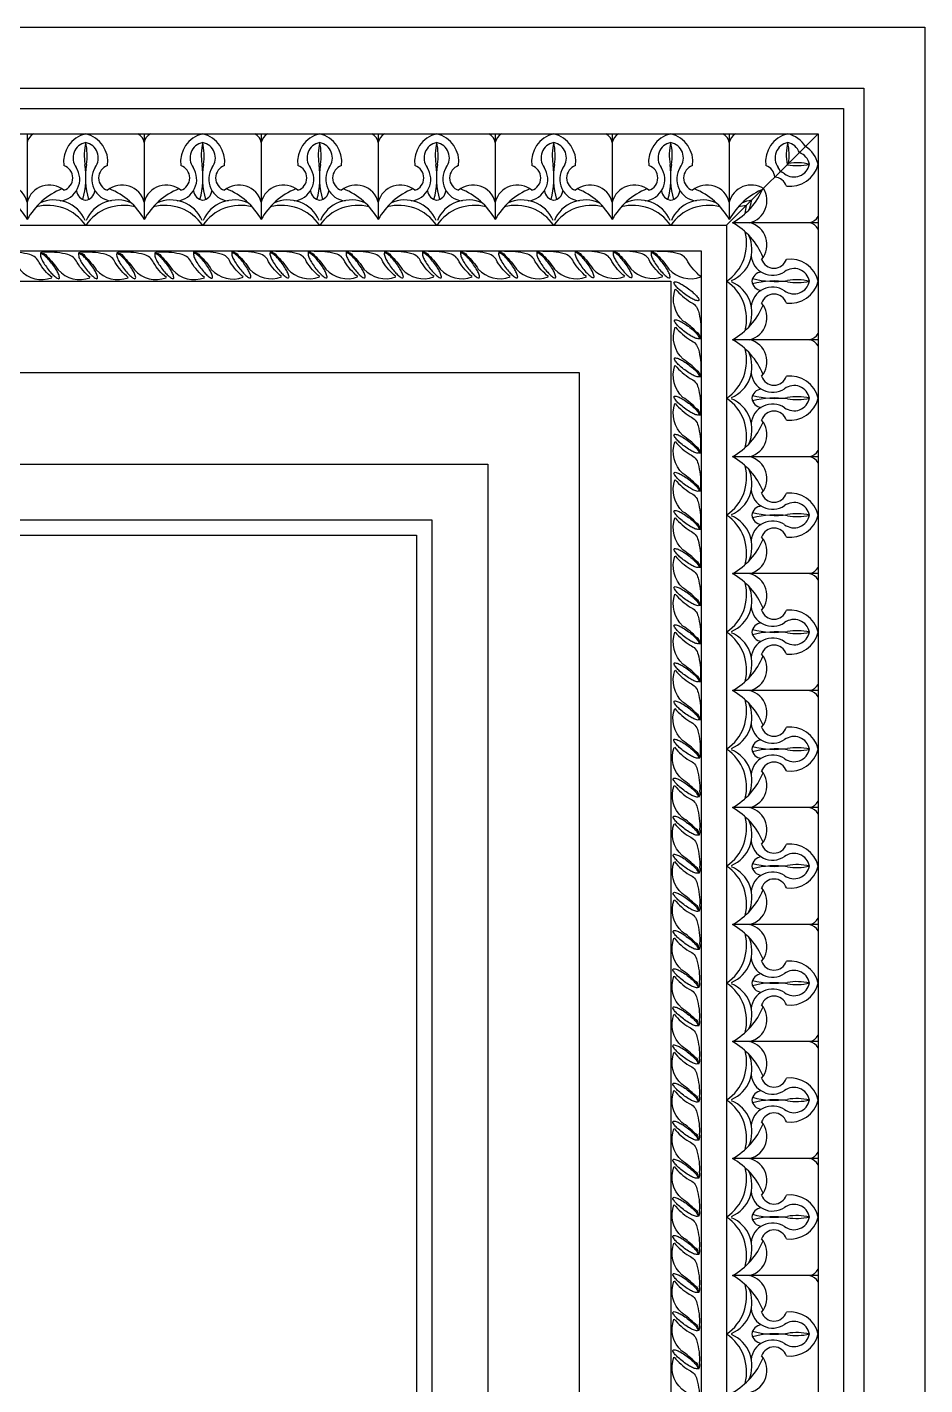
# Model space of a CAD drawing. Extents: x 9 to 368, y 48 to 565.
# Drawn here: x 189.6 to 366.2, y 295.7 to 563 of the extents above; entities that cross this region are included whole.
import ezdxf

# ---------------------------------------------------------------- set-up
doc = ezdxf.new("R2010")
doc.units = 0
doc.header["$LTSCALE"] = 10
doc.header["$MEASUREMENT"] = 0
for name, color, linetype in [('3', 3, 'CONTINUOUS'), ('4', 4, 'CONTINUOUS'), ('7', 7, 'CONTINUOUS')]:
    doc.layers.add(name, color=color, linetype=linetype)

msp = doc.modelspace()

# ---------------------------------------------------------------- linework, layer by layer
at = {"layer": '3'}
for p, q in [((189.58, 541.95), (189.58, 525.1)), ((212.61, 541.95), (212.61, 525.1)), ((235.63, 541.95), (235.63, 525.1)), ((258.65, 541.95), (258.65, 525.1)), ((281.68, 541.95), (281.68, 525.1)), ((304.7, 541.95), (304.7, 525.1)), ((327.21, 523.95), (345.21, 541.95)), ((327.72, 541.95), (327.72, 525.1)), ((345.21, 524.46), (328.36, 524.46)), ((345.21, 501.44), (328.36, 501.44)), ((345.21, 478.41), (328.36, 478.41)), ((345.21, 455.39), (328.36, 455.39)), ((345.21, 432.37), (328.36, 432.37)), ((345.21, 409.34), (328.36, 409.34)), ((345.21, 386.32), (328.36, 386.32)), ((345.21, 363.3), (328.36, 363.3)), ((345.21, 340.27), (328.36, 340.27)), ((345.21, 317.25), (328.36, 317.25))]:
    msp.add_line(p, q, dxfattribs=at)
for points in [[(119.21, 550.95), (354.21, 550.95), (354.21, 85.84)], [(119.21, 541.95), (345.21, 541.95), (345.21, 85.84)], [(119.21, 518.95), (322.21, 518.95), (322.21, 85.84)], [(119.21, 512.95), (316.21, 512.95), (316.21, 85.84)], [(119.21, 476.95), (280.21, 476.95), (280.21, 85.84)], [(119.21, 465.95), (269.21, 465.95), (269.21, 85.84)]]:
    msp.add_lwpolyline(points, dxfattribs=at)
for points in [[(194.47, 513.69, -0.082769), (191.91, 516.62, 0.248924), (190.1, 518.18, 0.078105), (185.85, 518.64, 0.148339), (184.63, 518.48, -0.336371), (185.94, 517.87, -0.0548), (188.18, 515.18, 0.305815), (194.44, 513.62)], [(201.97, 513.69, -0.082769), (199.41, 516.62, 0.248924), (197.6, 518.18, 0.078105), (193.35, 518.64, 0.148339), (192.13, 518.48, -0.336371), (193.44, 517.87, -0.0548), (195.68, 515.18, 0.305815), (201.94, 513.62)], [(209.47, 513.69, -0.082769), (206.91, 516.62, 0.248924), (205.1, 518.18, 0.078105), (200.85, 518.64, 0.148339), (199.63, 518.48, -0.336371), (200.94, 517.87, -0.0548), (203.18, 515.18, 0.305815), (209.44, 513.62)], [(216.97, 513.69, -0.082769), (214.41, 516.62, 0.248924), (212.6, 518.18, 0.078105), (208.35, 518.64, 0.148339), (207.13, 518.48, -0.336371), (208.44, 517.87, -0.0548), (210.68, 515.18, 0.305815), (216.94, 513.62)], [(224.47, 513.69, -0.082769), (221.91, 516.62, 0.248924), (220.1, 518.18, 0.078105), (215.85, 518.64, 0.148339), (214.63, 518.48, -0.336371), (215.94, 517.87, -0.0548), (218.18, 515.18, 0.305815), (224.44, 513.62)], [(232.11, 513.78, -0.082769), (229.54, 516.72, 0.248924), (227.74, 518.28, 0.078105), (223.49, 518.73, 0.148339), (222.27, 518.58, -0.336371), (223.58, 517.97, -0.0548), (225.81, 515.28, 0.305815), (232.08, 513.72)], [(239.64, 513.85, -0.082769), (237.07, 516.78, 0.248924), (235.27, 518.34, 0.078105), (231.02, 518.8, 0.148339), (229.8, 518.64, -0.336371), (231.11, 518.03, -0.0548), (233.34, 515.34, 0.305815), (239.61, 513.78)], [(247.14, 513.85, -0.082769), (244.57, 516.78, 0.248924), (242.77, 518.34, 0.078105), (238.52, 518.8, 0.148339), (237.3, 518.64, -0.336371), (238.61, 518.03, -0.0548), (240.84, 515.34, 0.305815), (247.11, 513.78)], [(254.64, 513.85, -0.082769), (252.07, 516.78, 0.248924), (250.27, 518.34, 0.078105), (246.02, 518.8, 0.148339), (244.8, 518.64, -0.336371), (246.11, 518.03, -0.0548), (248.34, 515.34, 0.305815), (254.61, 513.78)], [(262.14, 513.85, -0.082769), (259.57, 516.78, 0.248924), (257.77, 518.34, 0.078105), (253.52, 518.8, 0.148339), (252.3, 518.64, -0.336371), (253.61, 518.03, -0.0548), (255.84, 515.34, 0.305815), (262.11, 513.78)], [(269.64, 513.85, -0.082769), (267.07, 516.78, 0.248924), (265.27, 518.34, 0.078105), (261.02, 518.8, 0.148339), (259.8, 518.64, -0.336371), (261.11, 518.03, -0.0548), (263.34, 515.34, 0.305815), (269.61, 513.78)], [(277.14, 513.85, -0.082769), (274.57, 516.78, 0.248924), (272.77, 518.34, 0.078105), (268.52, 518.8, 0.148339), (267.3, 518.64, -0.336371), (268.61, 518.03, -0.0548), (270.84, 515.34, 0.305815), (277.11, 513.78)], [(284.64, 513.85, -0.082769), (282.07, 516.78, 0.248924), (280.27, 518.34, 0.078105), (276.02, 518.8, 0.148339), (274.8, 518.64, -0.336371), (276.11, 518.03, -0.0548), (278.34, 515.34, 0.305815), (284.61, 513.78)], [(292.14, 513.85, -0.082769), (289.57, 516.78, 0.248924), (287.77, 518.34, 0.078105), (283.52, 518.8, 0.148339), (282.3, 518.64, -0.336371), (283.61, 518.03, -0.0548), (285.84, 515.34, 0.305815), (292.11, 513.78)], [(299.64, 513.85, -0.082769), (297.07, 516.78, 0.248924), (295.27, 518.34, 0.078105), (291.02, 518.8, 0.148339), (289.8, 518.64, -0.336371), (291.11, 518.03, -0.0548), (293.34, 515.34, 0.305815), (299.61, 513.78)], [(307.17, 513.91, -0.082769), (304.6, 516.84, 0.248924), (302.8, 518.4, 0.078105), (298.55, 518.86, 0.148339), (297.33, 518.7, -0.336371), (298.64, 518.09, -0.0548), (300.87, 515.4, 0.305815), (307.14, 513.85)], [(314.67, 513.91, -0.082769), (312.1, 516.84, 0.248924), (310.3, 518.4, 0.078105), (306.05, 518.86, 0.148339), (304.83, 518.7, -0.336371), (306.14, 518.09, -0.0548), (308.37, 515.4, 0.305815), (314.64, 513.85)], [(322.14, 513.85, -0.082769), (319.57, 516.78, 0.248924), (317.77, 518.34, 0.078105), (313.52, 518.8, 0.148339), (312.3, 518.64, -0.336371), (313.61, 518.03, -0.0548), (315.84, 515.34, 0.305815), (322.11, 513.78)], [(317.17, 511.41, 0.082769), (320.1, 508.84, -0.248924), (321.66, 507.04, -0.078105), (322.12, 502.79, -0.148339), (321.97, 501.56, 0.336371), (321.36, 502.88, 0.0548), (318.67, 505.11, -0.305815), (317.11, 511.38)], [(317.17, 503.91, 0.082769), (320.1, 501.34, -0.248924), (321.66, 499.54, -0.078105), (322.12, 495.29, -0.148339), (321.97, 494.06, 0.336371), (321.36, 495.38, 0.0548), (318.67, 497.61, -0.305815), (317.11, 503.88)], [(317.11, 496.38, 0.082769), (320.04, 493.81, -0.248924), (321.6, 492.01, -0.078105), (322.06, 487.76, -0.148339), (321.91, 486.53, 0.336371), (321.29, 487.85, 0.0548), (318.61, 490.08, -0.305815), (317.05, 496.35)], [(317.11, 488.88, 0.082769), (320.04, 486.31, -0.248924), (321.6, 484.51, -0.078105), (322.06, 480.26, -0.148339), (321.91, 479.03, 0.336371), (321.29, 480.35, 0.0548), (318.61, 482.58, -0.305815), (317.05, 488.85)], [(317.11, 481.38, 0.082769), (320.04, 478.81, -0.248924), (321.6, 477.01, -0.078105), (322.06, 472.76, -0.148339), (321.91, 471.53, 0.336371), (321.29, 472.85, 0.0548), (318.61, 475.08, -0.305815), (317.05, 481.35)], [(317.11, 473.88, 0.082769), (320.04, 471.31, -0.248924), (321.6, 469.51, -0.078105), (322.06, 465.26, -0.148339), (321.91, 464.03, 0.336371), (321.29, 465.35, 0.0548), (318.61, 467.58, -0.305815), (317.05, 473.85)], [(317.11, 466.38, 0.082769), (320.04, 463.81, -0.248924), (321.6, 462.01, -0.078105), (322.06, 457.76, -0.148339), (321.91, 456.53, 0.336371), (321.29, 457.85, 0.0548), (318.61, 460.08, -0.305815), (317.05, 466.35)], [(317.11, 458.88, 0.082769), (320.04, 456.31, -0.248924), (321.6, 454.51, -0.078105), (322.06, 450.26, -0.148339), (321.91, 449.03, 0.336371), (321.29, 450.35, 0.0548), (318.61, 452.58, -0.305815), (317.05, 458.85)], [(317.11, 451.38, 0.082769), (320.04, 448.81, -0.248924), (321.6, 447.01, -0.078105), (322.06, 442.76, -0.148339), (321.91, 441.53, 0.336371), (321.29, 442.85, 0.0548), (318.61, 445.08, -0.305815), (317.05, 451.35)], [(317.11, 443.88, 0.082769), (320.04, 441.31, -0.248924), (321.6, 439.51, -0.078105), (322.06, 435.26, -0.148339), (321.91, 434.03, 0.336371), (321.29, 435.35, 0.0548), (318.61, 437.58, -0.305815), (317.05, 443.85)], [(317.11, 436.38, 0.082769), (320.04, 433.81, -0.248924), (321.6, 432.01, -0.078105), (322.06, 427.76, -0.148339), (321.91, 426.53, 0.336371), (321.29, 427.85, 0.0548), (318.61, 430.08, -0.305815), (317.05, 436.35)], [(317.05, 428.85, 0.082769), (319.98, 426.28, -0.248924), (321.54, 424.48, -0.078105), (322, 420.23, -0.148339), (321.84, 419, 0.336371), (321.23, 420.32, 0.0548), (318.54, 422.55, -0.305815), (316.99, 428.82)], [(316.95, 421.21, 0.082769), (319.88, 418.64, -0.248924), (321.44, 416.84, -0.078105), (321.9, 412.59, -0.148339), (321.75, 411.37, 0.336371), (321.14, 412.68, 0.0548), (318.45, 414.91, -0.305815), (316.89, 421.18)], [(316.95, 413.71, 0.082769), (319.88, 411.14, -0.248924), (321.44, 409.34, -0.078105), (321.9, 405.09, -0.148339), (321.75, 403.87, 0.336371), (321.14, 405.18, 0.0548), (318.45, 407.41, -0.305815), (316.89, 413.68)], [(316.95, 406.21, 0.082769), (319.88, 403.64, -0.248924), (321.44, 401.84, -0.078105), (321.9, 397.59, -0.148339), (321.75, 396.37, 0.336371), (321.14, 397.68, 0.0548), (318.45, 399.91, -0.305815), (316.89, 406.18)], [(316.95, 398.71, 0.082769), (319.88, 396.14, -0.248924), (321.44, 394.34, -0.078105), (321.9, 390.09, -0.148339), (321.75, 388.87, 0.336371), (321.14, 390.18, 0.0548), (318.45, 392.41, -0.305815), (316.89, 398.68)], [(316.95, 391.21, 0.082769), (319.88, 388.64, -0.248924), (321.44, 386.84, -0.078105), (321.9, 382.59, -0.148339), (321.75, 381.37, 0.336371), (321.14, 382.68, 0.0548), (318.45, 384.91, -0.305815), (316.89, 391.18)], [(316.89, 383.68, 0.082769), (319.82, 381.11, -0.248924), (321.38, 379.31, -0.078105), (321.84, 375.06, -0.148339), (321.69, 373.84, 0.336371), (321.07, 375.15, 0.0548), (318.39, 377.38, -0.305815), (316.83, 383.65)], [(316.89, 376.18, 0.082769), (319.82, 373.61, -0.248924), (321.38, 371.81, -0.078105), (321.84, 367.56, -0.148339), (321.69, 366.34, 0.336371), (321.07, 367.65, 0.0548), (318.39, 369.88, -0.305815), (316.83, 376.15)], [(316.89, 368.68, 0.082769), (319.82, 366.11, -0.248924), (321.38, 364.31, -0.078105), (321.84, 360.06, -0.148339), (321.69, 358.84, 0.336371), (321.07, 360.15, 0.0548), (318.39, 362.38, -0.305815), (316.83, 368.65)], [(316.89, 361.18, 0.082769), (319.82, 358.61, -0.248924), (321.38, 356.81, -0.078105), (321.84, 352.56, -0.148339), (321.69, 351.34, 0.336371), (321.07, 352.65, 0.0548), (318.39, 354.88, -0.305815), (316.83, 361.15)], [(316.89, 353.68, 0.082769), (319.82, 351.11, -0.248924), (321.38, 349.31, -0.078105), (321.84, 345.06, -0.148339), (321.69, 343.84, 0.336371), (321.07, 345.15, 0.0548), (318.39, 347.38, -0.305815), (316.83, 353.65)], [(316.89, 346.18, 0.082769), (319.82, 343.61, -0.248924), (321.38, 341.81, -0.078105), (321.84, 337.56, -0.148339), (321.69, 336.34, 0.336371), (321.07, 337.65, 0.0548), (318.39, 339.88, -0.305815), (316.83, 346.15)], [(316.89, 338.68, 0.082769), (319.82, 336.11, -0.248924), (321.38, 334.31, -0.078105), (321.84, 330.06, -0.148339), (321.69, 328.84, 0.336371), (321.07, 330.15, 0.0548), (318.39, 332.38, -0.305815), (316.83, 338.65)], [(316.89, 331.18, 0.082769), (319.82, 328.61, -0.248924), (321.38, 326.81, -0.078105), (321.84, 322.56, -0.148339), (321.69, 321.34, 0.336371), (321.07, 322.65, 0.0548), (318.39, 324.88, -0.305815), (316.83, 331.15)], [(316.89, 323.68, 0.082769), (319.82, 321.11, -0.248924), (321.38, 319.31, -0.078105), (321.84, 315.06, -0.148339), (321.69, 313.84, 0.336371), (321.07, 315.15, 0.0548), (318.39, 317.38, -0.305815), (316.83, 323.65)], [(316.89, 316.18, 0.082769), (319.82, 313.61, -0.248924), (321.38, 311.81, -0.078105), (321.84, 307.56, -0.148339), (321.69, 306.34, 0.336371), (321.07, 307.65, 0.0548), (318.39, 309.88, -0.305815), (316.83, 316.15)], [(316.89, 308.68, 0.082769), (319.82, 306.11, -0.248924), (321.38, 304.31, -0.078105), (321.84, 300.06, -0.148339), (321.69, 298.84, 0.336371), (321.07, 300.15, 0.0548), (318.39, 302.38, -0.305815), (316.83, 308.65)], [(316.89, 301.18, 0.082769), (319.82, 298.61, -0.248924), (321.38, 296.81, -0.078105), (321.84, 292.56, -0.148339), (321.69, 291.34, 0.336371), (321.07, 292.65, 0.0548), (318.39, 294.88, -0.305815), (316.83, 301.15)]]:
    msp.add_lwpolyline(points, format="xyb", dxfattribs=at)
for points in [[(222.39, 518.4, 0.280919), (222.31, 518.2, 0.066421), (222.55, 517.42, 0.030503), (222.98, 516.63, 0.022024), (223.68, 515.6, 0.022024), (224.47, 514.64, 0.030503), (225.1, 514.01, 0.066421), (225.79, 513.55, 0.280919), (226, 513.57, 0.280919), (226.07, 513.76, 0.066421), (225.83, 514.55, 0.030503), (225.41, 515.34, 0.022024), (224.71, 516.37, 0.022024), (223.92, 517.33, 0.030503), (223.28, 517.96, 0.066421), (222.6, 518.42, 0.280919)], [(229.92, 518.46, 0.280919), (229.84, 518.27, 0.066421), (230.08, 517.48, 0.030503), (230.51, 516.69, 0.022024), (231.21, 515.66, 0.022024), (232, 514.7, 0.030503), (232.63, 514.07, 0.066421), (233.32, 513.61, 0.280919), (233.53, 513.63, 0.280919), (233.6, 513.83, 0.066421), (233.36, 514.61, 0.030503), (232.94, 515.4, 0.022024), (232.24, 516.43, 0.022024), (231.45, 517.39, 0.030503), (230.81, 518.02, 0.066421), (230.13, 518.48, 0.280919)], [(237.42, 518.46, 0.280919), (237.34, 518.27, 0.066421), (237.58, 517.48, 0.030503), (238.01, 516.69, 0.022024), (238.71, 515.66, 0.022024), (239.5, 514.7, 0.030503), (240.13, 514.07, 0.066421), (240.82, 513.61, 0.280919), (241.03, 513.63, 0.280919), (241.1, 513.83, 0.066421), (240.86, 514.61, 0.030503), (240.44, 515.4, 0.022024), (239.74, 516.43, 0.022024), (238.95, 517.39, 0.030503), (238.31, 518.02, 0.066421), (237.63, 518.48, 0.280919)], [(244.92, 518.46, 0.280919), (244.84, 518.27, 0.066421), (245.08, 517.48, 0.030503), (245.51, 516.69, 0.022024), (246.21, 515.66, 0.022024), (247, 514.7, 0.030503), (247.63, 514.07, 0.066421), (248.32, 513.61, 0.280919), (248.53, 513.63, 0.280919), (248.6, 513.83, 0.066421), (248.36, 514.61, 0.030503), (247.94, 515.4, 0.022024), (247.24, 516.43, 0.022024), (246.45, 517.39, 0.030503), (245.81, 518.02, 0.066421), (245.13, 518.48, 0.280919)], [(252.42, 518.46, 0.280919), (252.34, 518.27, 0.066421), (252.58, 517.48, 0.030503), (253.01, 516.69, 0.022024), (253.71, 515.66, 0.022024), (254.5, 514.7, 0.030503), (255.13, 514.07, 0.066421), (255.82, 513.61, 0.280919), (256.03, 513.63, 0.280919), (256.1, 513.83, 0.066421), (255.86, 514.61, 0.030503), (255.44, 515.4, 0.022024), (254.74, 516.43, 0.022024), (253.95, 517.39, 0.030503), (253.31, 518.02, 0.066421), (252.63, 518.48, 0.280919)], [(259.92, 518.46, 0.280919), (259.84, 518.27, 0.066421), (260.08, 517.48, 0.030503), (260.51, 516.69, 0.022024), (261.21, 515.66, 0.022024), (262, 514.7, 0.030503), (262.63, 514.07, 0.066421), (263.32, 513.61, 0.280919), (263.53, 513.63, 0.280919), (263.6, 513.83, 0.066421), (263.36, 514.61, 0.030503), (262.94, 515.4, 0.022024), (262.24, 516.43, 0.022024), (261.45, 517.39, 0.030503), (260.81, 518.02, 0.066421), (260.13, 518.48, 0.280919)], [(267.42, 518.46, 0.280919), (267.34, 518.27, 0.066421), (267.58, 517.48, 0.030503), (268.01, 516.69, 0.022024), (268.71, 515.66, 0.022024), (269.5, 514.7, 0.030503), (270.13, 514.07, 0.066421), (270.82, 513.61, 0.280919), (271.03, 513.63, 0.280919), (271.1, 513.83, 0.066421), (270.86, 514.61, 0.030503), (270.44, 515.4, 0.022024), (269.74, 516.43, 0.022024), (268.95, 517.39, 0.030503), (268.31, 518.02, 0.066421), (267.63, 518.48, 0.280919)], [(274.92, 518.46, 0.280919), (274.84, 518.27, 0.066421), (275.08, 517.48, 0.030503), (275.51, 516.69, 0.022024), (276.21, 515.66, 0.022024), (277, 514.7, 0.030503), (277.63, 514.07, 0.066421), (278.32, 513.61, 0.280919), (278.53, 513.63, 0.280919), (278.6, 513.83, 0.066421), (278.36, 514.61, 0.030503), (277.94, 515.4, 0.022024), (277.24, 516.43, 0.022024), (276.45, 517.39, 0.030503), (275.81, 518.02, 0.066421), (275.13, 518.48, 0.280919)], [(282.42, 518.46, 0.280919), (282.34, 518.27, 0.066421), (282.58, 517.48, 0.030503), (283.01, 516.69, 0.022024), (283.71, 515.66, 0.022024), (284.5, 514.7, 0.030503), (285.13, 514.07, 0.066421), (285.82, 513.61, 0.280919), (286.03, 513.63, 0.280919), (286.1, 513.83, 0.066421), (285.86, 514.61, 0.030503), (285.44, 515.4, 0.022024), (284.74, 516.43, 0.022024), (283.95, 517.39, 0.030503), (283.31, 518.02, 0.066421), (282.63, 518.48, 0.280919)], [(289.92, 518.46, 0.280919), (289.84, 518.27, 0.066421), (290.08, 517.48, 0.030503), (290.51, 516.69, 0.022024), (291.21, 515.66, 0.022024), (292, 514.7, 0.030503), (292.63, 514.07, 0.066421), (293.32, 513.61, 0.280919), (293.53, 513.63, 0.280919), (293.6, 513.83, 0.066421), (293.36, 514.61, 0.030503), (292.94, 515.4, 0.022024), (292.24, 516.43, 0.022024), (291.45, 517.39, 0.030503), (290.81, 518.02, 0.066421), (290.13, 518.48, 0.280919)], [(297.45, 518.52, 0.280919), (297.37, 518.33, 0.066421), (297.61, 517.54, 0.030503), (298.04, 516.75, 0.022024), (298.74, 515.72, 0.022024), (299.53, 514.76, 0.030503), (300.17, 514.13, 0.066421), (300.85, 513.67, 0.280919), (301.06, 513.69, 0.280919), (301.14, 513.89, 0.066421), (300.89, 514.67, 0.030503), (300.47, 515.46, 0.022024), (299.77, 516.49, 0.022024), (298.98, 517.45, 0.030503), (298.34, 518.09, 0.066421), (297.66, 518.54, 0.280919)], [(304.95, 518.52, 0.280919), (304.87, 518.33, 0.066421), (305.11, 517.54, 0.030503), (305.54, 516.75, 0.022024), (306.24, 515.72, 0.022024), (307.03, 514.76, 0.030503), (307.67, 514.13, 0.066421), (308.35, 513.67, 0.280919), (308.56, 513.69, 0.280919), (308.64, 513.89, 0.066421), (308.39, 514.67, 0.030503), (307.97, 515.46, 0.022024), (307.27, 516.49, 0.022024), (306.48, 517.45, 0.030503), (305.84, 518.09, 0.066421), (305.16, 518.54, 0.280919)], [(312.42, 518.46, 0.280919), (312.34, 518.27, 0.066421), (312.58, 517.48, 0.030503), (313.01, 516.69, 0.022024), (313.71, 515.66, 0.022024), (314.5, 514.7, 0.030503), (315.13, 514.07, 0.066421), (315.82, 513.61, 0.280919), (316.03, 513.63, 0.280919), (316.1, 513.83, 0.066421), (315.86, 514.61, 0.030503), (315.44, 515.4, 0.022024), (314.74, 516.43, 0.022024), (313.95, 517.39, 0.030503), (313.31, 518.02, 0.066421), (312.63, 518.48, 0.280919)], [(192.25, 518.3, 0.280919), (192.17, 518.11, 0.066421), (192.42, 517.32, 0.030503), (192.84, 516.53, 0.022024), (193.54, 515.5, 0.022024), (194.33, 514.54, 0.030503), (194.97, 513.91, 0.066421), (195.65, 513.45, 0.280919), (195.86, 513.47, 0.280919), (195.94, 513.67, 0.066421), (195.7, 514.45, 0.030503), (195.27, 515.24, 0.022024), (194.57, 516.27, 0.022024), (193.78, 517.23, 0.030503), (193.14, 517.86, 0.066421), (192.46, 518.32, 0.280919)], [(199.75, 518.3, 0.280919), (199.67, 518.11, 0.066421), (199.92, 517.32, 0.030503), (200.34, 516.53, 0.022024), (201.04, 515.5, 0.022024), (201.83, 514.54, 0.030503), (202.47, 513.91, 0.066421), (203.15, 513.45, 0.280919), (203.36, 513.47, 0.280919), (203.44, 513.67, 0.066421), (203.2, 514.45, 0.030503), (202.77, 515.24, 0.022024), (202.07, 516.27, 0.022024), (201.28, 517.23, 0.030503), (200.64, 517.86, 0.066421), (199.96, 518.32, 0.280919)], [(207.25, 518.3, 0.280919), (207.17, 518.11, 0.066421), (207.42, 517.32, 0.030503), (207.84, 516.53, 0.022024), (208.54, 515.5, 0.022024), (209.33, 514.54, 0.030503), (209.97, 513.91, 0.066421), (210.65, 513.45, 0.280919), (210.86, 513.47, 0.280919), (210.94, 513.67, 0.066421), (210.7, 514.45, 0.030503), (210.27, 515.24, 0.022024), (209.57, 516.27, 0.022024), (208.78, 517.23, 0.030503), (208.14, 517.86, 0.066421), (207.46, 518.32, 0.280919)], [(214.75, 518.3, 0.280919), (214.67, 518.11, 0.066421), (214.92, 517.32, 0.030503), (215.34, 516.53, 0.022024), (216.04, 515.5, 0.022024), (216.83, 514.54, 0.030503), (217.47, 513.91, 0.066421), (218.15, 513.45, 0.280919), (218.36, 513.47, 0.280919), (218.44, 513.67, 0.066421), (218.2, 514.45, 0.030503), (217.77, 515.24, 0.022024), (217.07, 516.27, 0.022024), (216.28, 517.23, 0.030503), (215.64, 517.86, 0.066421), (214.96, 518.32, 0.280919)], [(321.72, 509.16, -0.280919), (321.53, 509.08, -0.066421), (320.74, 509.32, -0.030503), (319.95, 509.75, -0.022024), (318.92, 510.45, -0.022024), (317.96, 511.23, -0.030503), (317.33, 511.87, -0.066421), (316.87, 512.56, -0.280919), (316.89, 512.76, -0.280919), (317.09, 512.84, -0.066421), (317.87, 512.6, -0.030503), (318.67, 512.17, -0.022024), (319.69, 511.47, -0.022024), (320.66, 510.69, -0.030503), (321.29, 510.05, -0.066421), (321.74, 509.36, -0.280919)], [(321.78, 501.69, -0.280919), (321.59, 501.61, -0.066421), (320.8, 501.85, -0.030503), (320.01, 502.28, -0.022024), (318.99, 502.98, -0.022024), (318.02, 503.76, -0.030503), (317.39, 504.4, -0.066421), (316.94, 505.09, -0.280919), (316.96, 505.29, -0.280919), (317.15, 505.37, -0.066421), (317.93, 505.13, -0.030503), (318.73, 504.71, -0.022024), (319.75, 504.01, -0.022024), (320.72, 503.22, -0.030503), (321.35, 502.58, -0.066421), (321.8, 501.89, -0.280919)], [(321.78, 494.19, -0.280919), (321.59, 494.11, -0.066421), (320.8, 494.35, -0.030503), (320.01, 494.78, -0.022024), (318.99, 495.48, -0.022024), (318.02, 496.26, -0.030503), (317.39, 496.9, -0.066421), (316.94, 497.59, -0.280919), (316.96, 497.79, -0.280919), (317.15, 497.87, -0.066421), (317.93, 497.63, -0.030503), (318.73, 497.21, -0.022024), (319.75, 496.51, -0.022024), (320.72, 495.72, -0.030503), (321.35, 495.08, -0.066421), (321.8, 494.39, -0.280919)], [(321.72, 486.66, -0.280919), (321.53, 486.58, -0.066421), (320.74, 486.82, -0.030503), (319.95, 487.25, -0.022024), (318.92, 487.95, -0.022024), (317.96, 488.73, -0.030503), (317.33, 489.37, -0.066421), (316.87, 490.06, -0.280919), (316.89, 490.26, -0.280919), (317.09, 490.34, -0.066421), (317.87, 490.1, -0.030503), (318.67, 489.67, -0.022024), (319.69, 488.97, -0.022024), (320.66, 488.19, -0.030503), (321.29, 487.55, -0.066421), (321.74, 486.86, -0.280919)], [(321.72, 479.16, -0.280919), (321.53, 479.08, -0.066421), (320.74, 479.32, -0.030503), (319.95, 479.75, -0.022024), (318.92, 480.45, -0.022024), (317.96, 481.23, -0.030503), (317.33, 481.87, -0.066421), (316.87, 482.56, -0.280919), (316.89, 482.76, -0.280919), (317.09, 482.84, -0.066421), (317.87, 482.6, -0.030503), (318.67, 482.17, -0.022024), (319.69, 481.47, -0.022024), (320.66, 480.69, -0.030503), (321.29, 480.05, -0.066421), (321.74, 479.36, -0.280919)], [(321.72, 471.66, -0.280919), (321.53, 471.58, -0.066421), (320.74, 471.82, -0.030503), (319.95, 472.25, -0.022024), (318.92, 472.95, -0.022024), (317.96, 473.73, -0.030503), (317.33, 474.37, -0.066421), (316.87, 475.06, -0.280919), (316.89, 475.26, -0.280919), (317.09, 475.34, -0.066421), (317.87, 475.1, -0.030503), (318.67, 474.67, -0.022024), (319.69, 473.97, -0.022024), (320.66, 473.19, -0.030503), (321.29, 472.55, -0.066421), (321.74, 471.86, -0.280919)], [(321.72, 464.16, -0.280919), (321.53, 464.08, -0.066421), (320.74, 464.32, -0.030503), (319.95, 464.75, -0.022024), (318.92, 465.45, -0.022024), (317.96, 466.23, -0.030503), (317.33, 466.87, -0.066421), (316.87, 467.56, -0.280919), (316.89, 467.76, -0.280919), (317.09, 467.84, -0.066421), (317.87, 467.6, -0.030503), (318.67, 467.17, -0.022024), (319.69, 466.47, -0.022024), (320.66, 465.69, -0.030503), (321.29, 465.05, -0.066421), (321.74, 464.36, -0.280919)], [(321.72, 456.66, -0.280919), (321.53, 456.58, -0.066421), (320.74, 456.82, -0.030503), (319.95, 457.25, -0.022024), (318.92, 457.95, -0.022024), (317.96, 458.73, -0.030503), (317.33, 459.37, -0.066421), (316.87, 460.06, -0.280919), (316.89, 460.26, -0.280919), (317.09, 460.34, -0.066421), (317.87, 460.1, -0.030503), (318.67, 459.67, -0.022024), (319.69, 458.97, -0.022024), (320.66, 458.19, -0.030503), (321.29, 457.55, -0.066421), (321.74, 456.86, -0.280919)], [(321.72, 449.16, -0.280919), (321.53, 449.08, -0.066421), (320.74, 449.32, -0.030503), (319.95, 449.75, -0.022024), (318.92, 450.45, -0.022024), (317.96, 451.23, -0.030503), (317.33, 451.87, -0.066421), (316.87, 452.56, -0.280919), (316.89, 452.76, -0.280919), (317.09, 452.84, -0.066421), (317.87, 452.6, -0.030503), (318.67, 452.17, -0.022024), (319.69, 451.47, -0.022024), (320.66, 450.69, -0.030503), (321.29, 450.05, -0.066421), (321.74, 449.36, -0.280919)], [(321.72, 441.66, -0.280919), (321.53, 441.58, -0.066421), (320.74, 441.82, -0.030503), (319.95, 442.25, -0.022024), (318.92, 442.95, -0.022024), (317.96, 443.73, -0.030503), (317.33, 444.37, -0.066421), (316.87, 445.06, -0.280919), (316.89, 445.26, -0.280919), (317.09, 445.34, -0.066421), (317.87, 445.1, -0.030503), (318.67, 444.67, -0.022024), (319.69, 443.97, -0.022024), (320.66, 443.19, -0.030503), (321.29, 442.55, -0.066421), (321.74, 441.86, -0.280919)], [(321.72, 434.16, -0.280919), (321.53, 434.08, -0.066421), (320.74, 434.32, -0.030503), (319.95, 434.75, -0.022024), (318.92, 435.45, -0.022024), (317.96, 436.23, -0.030503), (317.33, 436.87, -0.066421), (316.87, 437.56, -0.280919), (316.89, 437.76, -0.280919), (317.09, 437.84, -0.066421), (317.87, 437.6, -0.030503), (318.67, 437.17, -0.022024), (319.69, 436.47, -0.022024), (320.66, 435.69, -0.030503), (321.29, 435.05, -0.066421), (321.74, 434.36, -0.280919)], [(321.72, 426.66, -0.280919), (321.53, 426.58, -0.066421), (320.74, 426.82, -0.030503), (319.95, 427.25, -0.022024), (318.92, 427.95, -0.022024), (317.96, 428.73, -0.030503), (317.33, 429.37, -0.066421), (316.87, 430.06, -0.280919), (316.89, 430.26, -0.280919), (317.09, 430.34, -0.066421), (317.87, 430.1, -0.030503), (318.67, 429.67, -0.022024), (319.69, 428.97, -0.022024), (320.66, 428.19, -0.030503), (321.29, 427.55, -0.066421), (321.74, 426.86, -0.280919)], [(321.66, 419.13, -0.280919), (321.47, 419.05, -0.066421), (320.68, 419.29, -0.030503), (319.89, 419.71, -0.022024), (318.86, 420.41, -0.022024), (317.9, 421.2, -0.030503), (317.27, 421.84, -0.066421), (316.81, 422.53, -0.280919), (316.83, 422.73, -0.280919), (317.03, 422.81, -0.066421), (317.81, 422.57, -0.030503), (318.6, 422.14, -0.022024), (319.63, 421.44, -0.022024), (320.59, 420.66, -0.030503), (321.23, 420.02, -0.066421), (321.68, 419.33, -0.280919)], [(321.56, 411.49, -0.280919), (321.37, 411.41, -0.066421), (320.58, 411.65, -0.030503), (319.79, 412.08, -0.022024), (318.76, 412.78, -0.022024), (317.8, 413.57, -0.030503), (317.17, 414.2, -0.066421), (316.72, 414.89, -0.280919), (316.73, 415.1, -0.280919), (316.93, 415.17, -0.066421), (317.71, 414.93, -0.030503), (318.51, 414.51, -0.022024), (319.53, 413.81, -0.022024), (320.5, 413.02, -0.030503), (321.13, 412.38, -0.066421), (321.58, 411.7, -0.280919)], [(321.56, 403.99, -0.280919), (321.37, 403.91, -0.066421), (320.58, 404.15, -0.030503), (319.79, 404.58, -0.022024), (318.76, 405.28, -0.022024), (317.8, 406.07, -0.030503), (317.17, 406.7, -0.066421), (316.72, 407.39, -0.280919), (316.73, 407.6, -0.280919), (316.93, 407.67, -0.066421), (317.71, 407.43, -0.030503), (318.51, 407.01, -0.022024), (319.53, 406.31, -0.022024), (320.5, 405.52, -0.030503), (321.13, 404.88, -0.066421), (321.58, 404.2, -0.280919)], [(321.56, 396.49, -0.280919), (321.37, 396.41, -0.066421), (320.58, 396.65, -0.030503), (319.79, 397.08, -0.022024), (318.76, 397.78, -0.022024), (317.8, 398.57, -0.030503), (317.17, 399.2, -0.066421), (316.72, 399.89, -0.280919), (316.73, 400.1, -0.280919), (316.93, 400.17, -0.066421), (317.71, 399.93, -0.030503), (318.51, 399.51, -0.022024), (319.53, 398.81, -0.022024), (320.5, 398.02, -0.030503), (321.13, 397.38, -0.066421), (321.58, 396.7, -0.280919)], [(321.56, 388.99, -0.280919), (321.37, 388.91, -0.066421), (320.58, 389.15, -0.030503), (319.79, 389.58, -0.022024), (318.76, 390.28, -0.022024), (317.8, 391.07, -0.030503), (317.17, 391.7, -0.066421), (316.72, 392.39, -0.280919), (316.73, 392.6, -0.280919), (316.93, 392.67, -0.066421), (317.71, 392.43, -0.030503), (318.51, 392.01, -0.022024), (319.53, 391.31, -0.022024), (320.5, 390.52, -0.030503), (321.13, 389.88, -0.066421), (321.58, 389.2, -0.280919)], [(321.56, 381.49, -0.280919), (321.37, 381.41, -0.066421), (320.58, 381.65, -0.030503), (319.79, 382.08, -0.022024), (318.76, 382.78, -0.022024), (317.8, 383.57, -0.030503), (317.17, 384.2, -0.066421), (316.72, 384.89, -0.280919), (316.73, 385.1, -0.280919), (316.93, 385.17, -0.066421), (317.71, 384.93, -0.030503), (318.51, 384.51, -0.022024), (319.53, 383.81, -0.022024), (320.5, 383.02, -0.030503), (321.13, 382.38, -0.066421), (321.58, 381.7, -0.280919)], [(321.5, 373.96, -0.280919), (321.31, 373.88, -0.066421), (320.52, 374.12, -0.030503), (319.73, 374.55, -0.022024), (318.7, 375.25, -0.022024), (317.74, 376.04, -0.030503), (317.11, 376.67, -0.066421), (316.65, 377.36, -0.280919), (316.67, 377.57, -0.280919), (316.87, 377.64, -0.066421), (317.65, 377.4, -0.030503), (318.44, 376.98, -0.022024), (319.47, 376.28, -0.022024), (320.43, 375.49, -0.030503), (321.07, 374.85, -0.066421), (321.52, 374.17, -0.280919)], [(321.5, 366.46, -0.280919), (321.31, 366.38, -0.066421), (320.52, 366.62, -0.030503), (319.73, 367.05, -0.022024), (318.7, 367.75, -0.022024), (317.74, 368.54, -0.030503), (317.11, 369.17, -0.066421), (316.65, 369.86, -0.280919), (316.67, 370.07, -0.280919), (316.87, 370.14, -0.066421), (317.65, 369.9, -0.030503), (318.44, 369.48, -0.022024), (319.47, 368.78, -0.022024), (320.43, 367.99, -0.030503), (321.07, 367.35, -0.066421), (321.52, 366.67, -0.280919)], [(321.5, 358.96, -0.280919), (321.31, 358.88, -0.066421), (320.52, 359.12, -0.030503), (319.73, 359.55, -0.022024), (318.7, 360.25, -0.022024), (317.74, 361.04, -0.030503), (317.11, 361.67, -0.066421), (316.65, 362.36, -0.280919), (316.67, 362.57, -0.280919), (316.87, 362.64, -0.066421), (317.65, 362.4, -0.030503), (318.44, 361.98, -0.022024), (319.47, 361.28, -0.022024), (320.43, 360.49, -0.030503), (321.07, 359.85, -0.066421), (321.52, 359.17, -0.280919)], [(321.5, 351.46, -0.280919), (321.31, 351.38, -0.066421), (320.52, 351.62, -0.030503), (319.73, 352.05, -0.022024), (318.7, 352.75, -0.022024), (317.74, 353.54, -0.030503), (317.11, 354.17, -0.066421), (316.65, 354.86, -0.280919), (316.67, 355.07, -0.280919), (316.87, 355.14, -0.066421), (317.65, 354.9, -0.030503), (318.44, 354.48, -0.022024), (319.47, 353.78, -0.022024), (320.43, 352.99, -0.030503), (321.07, 352.35, -0.066421), (321.52, 351.67, -0.280919)], [(321.5, 343.96, -0.280919), (321.31, 343.88, -0.066421), (320.52, 344.12, -0.030503), (319.73, 344.55, -0.022024), (318.7, 345.25, -0.022024), (317.74, 346.04, -0.030503), (317.11, 346.67, -0.066421), (316.65, 347.36, -0.280919), (316.67, 347.57, -0.280919), (316.87, 347.64, -0.066421), (317.65, 347.4, -0.030503), (318.44, 346.98, -0.022024), (319.47, 346.28, -0.022024), (320.43, 345.49, -0.030503), (321.07, 344.85, -0.066421), (321.52, 344.17, -0.280919)], [(321.5, 336.46, -0.280919), (321.31, 336.38, -0.066421), (320.52, 336.62, -0.030503), (319.73, 337.05, -0.022024), (318.7, 337.75, -0.022024), (317.74, 338.54, -0.030503), (317.11, 339.17, -0.066421), (316.65, 339.86, -0.280919), (316.67, 340.07, -0.280919), (316.87, 340.14, -0.066421), (317.65, 339.9, -0.030503), (318.44, 339.48, -0.022024), (319.47, 338.78, -0.022024), (320.43, 337.99, -0.030503), (321.07, 337.35, -0.066421), (321.52, 336.67, -0.280919)], [(321.5, 328.96, -0.280919), (321.31, 328.88, -0.066421), (320.52, 329.12, -0.030503), (319.73, 329.55, -0.022024), (318.7, 330.25, -0.022024), (317.74, 331.04, -0.030503), (317.11, 331.67, -0.066421), (316.65, 332.36, -0.280919), (316.67, 332.57, -0.280919), (316.87, 332.64, -0.066421), (317.65, 332.4, -0.030503), (318.44, 331.98, -0.022024), (319.47, 331.28, -0.022024), (320.43, 330.49, -0.030503), (321.07, 329.85, -0.066421), (321.52, 329.17, -0.280919)], [(321.5, 321.46, -0.280919), (321.31, 321.38, -0.066421), (320.52, 321.62, -0.030503), (319.73, 322.05, -0.022024), (318.7, 322.75, -0.022024), (317.74, 323.54, -0.030503), (317.11, 324.17, -0.066421), (316.65, 324.86, -0.280919), (316.67, 325.07, -0.280919), (316.87, 325.14, -0.066421), (317.65, 324.9, -0.030503), (318.44, 324.48, -0.022024), (319.47, 323.78, -0.022024), (320.43, 322.99, -0.030503), (321.07, 322.35, -0.066421), (321.52, 321.67, -0.280919)], [(321.5, 313.96, -0.280919), (321.31, 313.88, -0.066421), (320.52, 314.12, -0.030503), (319.73, 314.55, -0.022024), (318.7, 315.25, -0.022024), (317.74, 316.04, -0.030503), (317.11, 316.67, -0.066421), (316.65, 317.36, -0.280919), (316.67, 317.57, -0.280919), (316.87, 317.64, -0.066421), (317.65, 317.4, -0.030503), (318.44, 316.98, -0.022024), (319.47, 316.28, -0.022024), (320.43, 315.49, -0.030503), (321.07, 314.85, -0.066421), (321.52, 314.17, -0.280919)], [(321.5, 306.46, -0.280919), (321.31, 306.38, -0.066421), (320.52, 306.62, -0.030503), (319.73, 307.05, -0.022024), (318.7, 307.75, -0.022024), (317.74, 308.54, -0.030503), (317.11, 309.17, -0.066421), (316.65, 309.86, -0.280919), (316.67, 310.07, -0.280919), (316.87, 310.14, -0.066421), (317.65, 309.9, -0.030503), (318.44, 309.48, -0.022024), (319.47, 308.78, -0.022024), (320.43, 307.99, -0.030503), (321.07, 307.35, -0.066421), (321.52, 306.67, -0.280919)], [(321.5, 298.96, -0.280919), (321.31, 298.88, -0.066421), (320.52, 299.12, -0.030503), (319.73, 299.55, -0.022024), (318.7, 300.25, -0.022024), (317.74, 301.04, -0.030503), (317.11, 301.67, -0.066421), (316.65, 302.36, -0.280919), (316.67, 302.57, -0.280919), (316.87, 302.64, -0.066421), (317.65, 302.4, -0.030503), (318.44, 301.98, -0.022024), (319.47, 301.28, -0.022024), (320.43, 300.49, -0.030503), (321.07, 299.85, -0.066421), (321.52, 299.17, -0.280919)]]:
    msp.add_lwpolyline(points, format="xyb", close=True, dxfattribs=at)
for centre, radius, start, end in [((191.88, 539.89), 2.32, 117.2209, 170.564), ((202.39, 536.45), 5.65, 103.2676, 187.6298), ((201.71, 537.21), 3.1, 101.3753, 216.8317), ((211.84, 537.75), 11.03, 166.9144, 189.5747), ((199.8, 536.45), 5.65, 352.3702, 76.7324), ((200.48, 537.21), 3.1, 323.1683, 78.6247), ((190.35, 537.75), 11.03, 350.4253, 13.0856), ((210.31, 539.89), 2.32, 9.436, 62.7791), ((214.9, 539.89), 2.32, 117.2209, 170.564), ((225.41, 536.45), 5.65, 103.2676, 187.6298), ((224.73, 537.21), 3.1, 101.3753, 216.8317), ((234.86, 537.75), 11.03, 166.9144, 189.5747), ((222.82, 536.45), 5.65, 352.3702, 76.7324), ((223.51, 537.21), 3.1, 323.1683, 78.6247), ((213.37, 537.75), 11.03, 350.4253, 13.0856), ((233.33, 539.89), 2.32, 9.436, 62.7791), ((237.93, 539.89), 2.32, 117.2209, 170.564), ((248.44, 536.45), 5.65, 103.2676, 187.6298), ((247.75, 537.21), 3.1, 101.3753, 216.8317), ((257.89, 537.75), 11.03, 166.9144, 189.5747), ((245.84, 536.45), 5.65, 352.3702, 76.7324), ((246.53, 537.21), 3.1, 323.1683, 78.6247), ((236.4, 537.75), 11.03, 350.4253, 13.0856), ((256.36, 539.89), 2.32, 9.436, 62.7791), ((260.95, 539.89), 2.32, 117.2209, 170.564), ((271.46, 536.45), 5.65, 103.2676, 187.6298), ((270.78, 537.21), 3.1, 101.3753, 216.8317), ((280.91, 537.75), 11.03, 166.9144, 189.5747), ((268.87, 536.45), 5.65, 352.3702, 76.7324), ((269.55, 537.21), 3.1, 323.1683, 78.6247), ((259.42, 537.75), 11.03, 350.4253, 13.0856), ((279.38, 539.89), 2.32, 9.436, 62.7791), ((283.97, 539.89), 2.32, 117.2209, 170.564), ((294.48, 536.45), 5.65, 103.2676, 187.6298), ((293.8, 537.21), 3.1, 101.3753, 216.8317), ((303.93, 537.75), 11.03, 166.9144, 189.5747), ((291.89, 536.45), 5.65, 352.3702, 76.7324), ((292.58, 537.21), 3.1, 323.1683, 78.6247), ((282.44, 537.75), 11.03, 350.4253, 13.0856), ((302.4, 539.89), 2.32, 9.436, 62.7791), ((307, 539.89), 2.32, 117.2209, 170.564), ((317.51, 536.45), 5.65, 103.2676, 187.6298), ((316.82, 537.21), 3.1, 101.3753, 216.8317), ((326.96, 537.75), 11.03, 166.9144, 189.5747), ((314.91, 536.45), 5.65, 352.3702, 76.7324), ((315.6, 537.21), 3.1, 323.1683, 78.6247), ((305.47, 537.75), 11.03, 350.4253, 13.0856), ((325.43, 539.89), 2.32, 9.436, 62.7791), ((330.02, 539.89), 2.32, 117.2209, 170.564), ((340.53, 536.45), 5.65, 103.2676, 187.6298), ((339.85, 537.21), 3.1, 101.3753, 216.8317), ((349.98, 537.75), 11.03, 166.9144, 189.5747), ((337.94, 536.45), 5.65, 32.1527, 76.7324), ((338.62, 537.21), 3.1, 20.0406, 78.6247), ((328.49, 537.75), 11.03, 351.5999, 13.0856), ((340.47, 535.36), 3.1, 11.3753, 69.9594), ((339.71, 534.67), 5.65, 13.2676, 57.8473), ((195.64, 533.01), 4.28, 276.1033, 33.1635), ((195.99, 533.27), 2.56, 288.2117, 71.7883), ((184.42, 533.43), 16.72, 344.7819, 8.548), ((217.77, 533.43), 16.72, 171.452, 195.2181), ((206.55, 533.01), 4.28, 146.8365, 263.8967), ((206.2, 533.27), 2.56, 108.2117, 251.7883), ((218.66, 533.01), 4.28, 276.1033, 33.1635), ((219.01, 533.27), 2.56, 288.2117, 71.7883), ((207.45, 533.43), 16.72, 344.7819, 8.548), ((240.79, 533.43), 16.72, 171.452, 195.2181), ((229.57, 533.01), 4.28, 146.8365, 263.8967), ((229.22, 533.27), 2.56, 108.2117, 251.7883), ((241.69, 533.01), 4.28, 276.1033, 33.1635), ((242.04, 533.27), 2.56, 288.2117, 71.7883), ((230.47, 533.43), 16.72, 344.7819, 8.548), ((263.81, 533.43), 16.72, 171.452, 195.2181), ((252.6, 533.01), 4.28, 146.8365, 263.8967), ((252.24, 533.27), 2.56, 108.2117, 251.7883), ((264.71, 533.01), 4.28, 276.1033, 33.1635), ((265.06, 533.27), 2.56, 288.2117, 71.7883), ((253.49, 533.43), 16.72, 344.7819, 8.548), ((286.84, 533.43), 16.72, 171.452, 195.2181), ((275.62, 533.01), 4.28, 146.8365, 263.8967), ((275.27, 533.27), 2.56, 108.2117, 251.7883), ((287.73, 533.01), 4.28, 276.1033, 33.1635), ((288.08, 533.27), 2.56, 288.2117, 71.7883), ((276.52, 533.43), 16.72, 344.7819, 8.548), ((309.86, 533.43), 16.72, 171.452, 195.2181), ((298.64, 533.01), 4.28, 146.8365, 263.8967), ((298.29, 533.27), 2.56, 108.2117, 251.7883), ((310.76, 533.01), 4.28, 276.1033, 33.1635), ((311.11, 533.27), 2.56, 288.2117, 71.7883), ((299.54, 533.43), 16.72, 344.7819, 8.548), ((332.88, 533.43), 16.72, 171.452, 195.2181), ((321.67, 533.01), 4.28, 146.8365, 263.8967), ((321.31, 533.27), 2.56, 108.2117, 251.7883), ((334.13, 533.27), 2.56, 3.4805, 71.7883), ((333.78, 533.01), 4.28, 20.7054, 33.1635), ((336.27, 530.52), 4.28, 56.8365, 69.2946), ((340.47, 536.58), 3.1, 233.1683, 348.6247), ((339.71, 537.27), 5.65, 262.3702, 346.7324), ((341.01, 546.72), 11.03, 260.4253, 283.0856), ((341.01, 525.23), 11.03, 76.9144, 98.4001), ((185.25, 527.4), 4.48, 14.6177, 129.8704), ((193.92, 527.4), 4.48, 50.1296, 165.3823), ((208.27, 527.4), 4.48, 14.6177, 129.8704), ((216.94, 527.4), 4.48, 50.1296, 165.3823), ((231.29, 527.4), 4.48, 14.6177, 129.8704), ((239.97, 527.4), 4.48, 50.1296, 165.3823), ((254.32, 527.4), 4.48, 14.6177, 129.8704), ((262.99, 527.4), 4.48, 50.1296, 165.3823), ((277.34, 527.4), 4.48, 14.6177, 129.8704), ((286.01, 527.4), 4.48, 50.1296, 165.3823), ((300.36, 527.4), 4.48, 14.6177, 129.8704), ((309.04, 527.4), 4.48, 50.1296, 165.3823), ((323.39, 527.4), 4.48, 14.6177, 129.8704), ((332.06, 527.4), 4.48, 57.7533, 165.3823), ((336.53, 530.87), 2.56, 18.2117, 86.5195), ((177.55, 518.35), 13.8, 29.2924, 67.8033), ((201.62, 518.35), 13.8, 112.1967, 150.7076), ((201.39, 530.99), 2.12, 186.082, 262.4319), ((200.79, 530.99), 2.12, 277.5681, 353.918), ((200.57, 518.35), 13.8, 29.2924, 67.8033), ((224.64, 518.35), 13.8, 112.1967, 150.7076), ((224.42, 530.99), 2.12, 186.082, 262.4319), ((223.82, 530.99), 2.12, 277.5681, 353.918), ((223.6, 518.35), 13.8, 29.2924, 67.8033), ((247.66, 518.35), 13.8, 112.1967, 150.7076), ((247.44, 530.99), 2.12, 186.082, 262.4319), ((246.84, 530.99), 2.12, 277.5681, 353.918), ((246.62, 518.35), 13.8, 29.2924, 67.8033), ((270.69, 518.35), 13.8, 112.1967, 150.7076), ((270.46, 530.99), 2.12, 186.082, 262.4319), ((269.86, 530.99), 2.12, 277.5681, 353.918), ((269.64, 518.35), 13.8, 29.2924, 67.8033), ((293.71, 518.35), 13.8, 112.1967, 150.7076), ((293.49, 530.99), 2.12, 186.082, 262.4319), ((292.89, 530.99), 2.12, 277.5681, 353.918), ((292.67, 518.35), 13.8, 29.2924, 67.8033), ((316.73, 518.35), 13.8, 112.1967, 150.7076), ((316.51, 530.99), 2.12, 186.082, 262.4319), ((315.91, 530.99), 2.12, 277.5681, 353.918), ((315.69, 518.35), 13.8, 29.2924, 67.8033), ((339.76, 518.35), 13.8, 112.1967, 150.7076), ((321.61, 536.49), 13.8, 299.2924, 337.8033), ((330.66, 528.8), 4.48, 284.6177, 32.2467), ((193.66, 518.87), 9, 34.3259, 104.8041), ((194.88, 522.31), 6.63, 23.2679, 115.0888), ((208.53, 518.87), 9, 75.1959, 145.6741), ((207.31, 522.31), 6.63, 64.9112, 156.7321), ((216.68, 518.87), 9, 34.3259, 104.8041), ((217.9, 522.31), 6.63, 23.2679, 115.0888), ((231.55, 518.87), 9, 75.1959, 145.6741), ((230.33, 522.31), 6.63, 64.9112, 156.7321), ((239.71, 518.87), 9, 34.3259, 104.8041), ((240.92, 522.31), 6.63, 23.2679, 115.0888), ((254.58, 518.87), 9, 75.1959, 145.6741), ((253.36, 522.31), 6.63, 64.9112, 156.7321), ((262.73, 518.87), 9, 34.3259, 104.8041), ((263.95, 522.31), 6.63, 23.2679, 115.0888), ((277.6, 518.87), 9, 75.1959, 145.6741), ((276.38, 522.31), 6.63, 64.9112, 156.7321), ((285.75, 518.87), 9, 34.3259, 104.8041), ((286.97, 522.31), 6.63, 23.2679, 115.0888), ((300.62, 518.87), 9, 75.1959, 145.6741), ((299.4, 522.31), 6.63, 64.9112, 156.7321), ((308.78, 518.87), 9, 34.3259, 104.8041), ((309.99, 522.31), 6.63, 23.2679, 115.0888), ((323.65, 518.87), 9, 75.1959, 145.6741), ((322.43, 522.31), 6.63, 64.9112, 156.7321), ((331.8, 518.87), 9, 94.3601, 104.8041), ((333.02, 522.31), 6.63, 97.6031, 115.0888), ((322.14, 528.54), 9, 345.1959, 355.6399), ((325.57, 529.75), 6.63, 334.9112, 352.3969), ((321.61, 512.43), 13.8, 22.1967, 60.7076), ((330.66, 520.12), 4.48, 320.1296, 75.3823), ((343.15, 526.76), 2.32, 279.436, 332.7791), ((343.15, 522.16), 2.32, 27.2209, 80.564), ((322.14, 520.38), 9, 304.3259, 14.8041), ((325.57, 519.16), 6.63, 293.2679, 25.0888), ((336.27, 518.4), 4.28, 186.1033, 303.1635), ((336.53, 518.05), 2.56, 198.2117, 341.7883), ((339.71, 511.65), 5.65, 13.2676, 97.6298), ((334.25, 512.65), 2.12, 96.082, 172.4319), ((336.69, 529.62), 16.72, 254.7819, 278.548), ((340.47, 512.34), 3.1, 11.3753, 126.8317), ((341.01, 502.2), 11.03, 76.9144, 99.5747), ((322.14, 505.51), 9, 345.1959, 55.6741), ((325.57, 506.73), 6.63, 334.9112, 66.7321), ((336.27, 507.49), 4.28, 56.8365, 173.8967), ((334.25, 513.25), 2.12, 187.5681, 263.918), ((336.69, 496.28), 16.72, 81.452, 105.2181), ((336.53, 507.84), 2.56, 18.2117, 161.7883), ((340.47, 513.56), 3.1, 233.1683, 348.6247), ((339.71, 514.24), 5.65, 262.3702, 346.7324), ((341.01, 523.69), 11.03, 260.4253, 283.0856), ((321.61, 513.47), 13.8, 299.2924, 337.8033), ((330.66, 505.77), 4.48, 284.6177, 39.8704), ((343.15, 503.73), 2.32, 279.436, 332.7791), ((321.61, 489.4), 13.8, 22.1967, 60.7076), ((330.66, 497.1), 4.48, 320.1296, 75.3823), ((343.15, 499.14), 2.32, 27.2209, 80.564), ((322.14, 497.36), 9, 304.3259, 14.8041), ((325.57, 496.14), 6.63, 293.2679, 25.0888), ((336.27, 495.38), 4.28, 186.1033, 303.1635), ((334.25, 489.62), 2.12, 96.082, 172.4319), ((336.53, 495.03), 2.56, 198.2117, 341.7883), ((340.47, 489.31), 3.1, 11.3753, 126.8317), ((339.71, 488.63), 5.65, 13.2676, 97.6298), ((322.14, 482.49), 9, 345.1959, 55.6741), ((325.57, 483.71), 6.63, 334.9112, 66.7321), ((334.25, 490.22), 2.12, 187.5681, 263.918), ((336.69, 506.6), 16.72, 254.7819, 278.548), ((336.69, 473.25), 16.72, 81.452, 105.2181), ((340.47, 490.54), 3.1, 233.1683, 348.6247), ((339.71, 491.22), 5.65, 262.3702, 346.7324), ((341.01, 479.18), 11.03, 76.9144, 99.5747), ((341.01, 500.67), 11.03, 260.4253, 283.0856), ((336.27, 484.47), 4.28, 56.8365, 173.8967), ((336.53, 484.82), 2.56, 18.2117, 161.7883), ((321.61, 490.45), 13.8, 299.2924, 337.8033), ((330.66, 482.75), 4.48, 284.6177, 39.8704), ((321.61, 466.38), 13.8, 22.1967, 60.7076), ((330.66, 474.08), 4.48, 320.1296, 75.3823), ((343.15, 480.71), 2.32, 279.436, 332.7791), ((343.15, 476.12), 2.32, 27.2209, 80.564), ((322.14, 474.34), 9, 304.3259, 14.8041), ((325.57, 473.12), 6.63, 293.2679, 25.0888), ((336.27, 472.36), 4.28, 186.1033, 303.1635), ((336.53, 472.01), 2.56, 198.2117, 341.7883), ((339.71, 465.6), 5.65, 13.2676, 97.6298), ((334.25, 466.6), 2.12, 96.082, 172.4319), ((340.47, 466.29), 3.1, 11.3753, 126.8317), ((322.14, 459.47), 9, 345.1959, 55.6741), ((325.57, 460.68), 6.63, 334.9112, 66.7321), ((336.27, 461.45), 4.28, 56.8365, 173.8967), ((334.25, 467.2), 2.12, 187.5681, 263.918), ((336.69, 483.57), 16.72, 254.7819, 278.548), ((336.69, 450.23), 16.72, 81.452, 105.2181), ((340.47, 467.51), 3.1, 233.1683, 348.6247), ((339.71, 468.2), 5.65, 262.3702, 346.7324), ((341.01, 456.16), 11.03, 76.9144, 99.5747), ((341.01, 477.65), 11.03, 260.4253, 283.0856), ((330.66, 459.73), 4.48, 284.6177, 39.8704), ((336.53, 461.8), 2.56, 18.2117, 161.7883), ((321.61, 467.42), 13.8, 299.2924, 337.8033), ((321.61, 443.36), 13.8, 22.1967, 60.7076), ((330.66, 451.05), 4.48, 320.1296, 75.3823), ((343.15, 457.69), 2.32, 279.436, 332.7791), ((343.15, 453.09), 2.32, 27.2209, 80.564), ((322.14, 451.31), 9, 304.3259, 14.8041), ((325.57, 450.1), 6.63, 293.2679, 25.0888), ((336.27, 449.33), 4.28, 186.1033, 303.1635), ((336.53, 448.98), 2.56, 198.2117, 341.7883), ((340.47, 443.27), 3.1, 11.3753, 126.8317), ((339.71, 442.58), 5.65, 13.2676, 97.6298), ((322.14, 436.44), 9, 345.1959, 55.6741), ((325.57, 437.66), 6.63, 334.9112, 66.7321), ((334.25, 443.58), 2.12, 96.082, 172.4319), ((334.25, 444.18), 2.12, 187.5681, 263.918), ((336.69, 460.55), 16.72, 254.7819, 278.548), ((336.69, 427.21), 16.72, 81.452, 105.2181), ((340.47, 444.49), 3.1, 233.1683, 348.6247), ((339.71, 445.17), 5.65, 262.3702, 346.7324), ((341.01, 433.13), 11.03, 76.9144, 99.5747), ((341.01, 454.62), 11.03, 260.4253, 283.0856), ((336.27, 438.42), 4.28, 56.8365, 173.8967), ((336.53, 438.77), 2.56, 18.2117, 161.7883), ((321.61, 444.4), 13.8, 299.2924, 337.8033), ((330.66, 436.7), 4.48, 284.6177, 39.8704), ((343.15, 434.66), 2.32, 279.436, 332.7791), ((322.14, 428.29), 9, 304.3259, 14.8041), ((321.61, 420.33), 13.8, 22.1967, 60.7076), ((330.66, 428.03), 4.48, 320.1296, 75.3823), ((343.15, 430.07), 2.32, 27.2209, 80.564), ((325.57, 427.07), 6.63, 293.2679, 25.0888), ((336.27, 426.31), 4.28, 186.1033, 303.1635), ((336.53, 425.96), 2.56, 198.2117, 341.7883), ((339.71, 419.56), 5.65, 13.2676, 97.6298), ((334.25, 420.55), 2.12, 96.082, 172.4319), ((340.47, 420.24), 3.1, 11.3753, 126.8317), ((322.14, 413.42), 9, 345.1959, 55.6741), ((325.57, 414.64), 6.63, 334.9112, 66.7321), ((336.27, 415.4), 4.28, 56.8365, 173.8967), ((334.25, 421.15), 2.12, 187.5681, 263.918), ((336.69, 437.53), 16.72, 254.7819, 278.548), ((336.69, 404.18), 16.72, 81.452, 105.2181), ((340.47, 421.47), 3.1, 233.1683, 348.6247), ((339.71, 422.15), 5.65, 262.3702, 346.7324), ((341.01, 410.11), 11.03, 76.9144, 99.5747), ((341.01, 431.6), 11.03, 260.4253, 283.0856), ((336.53, 415.75), 2.56, 18.2117, 161.7883), ((321.61, 421.38), 13.8, 299.2924, 337.8033), ((330.66, 413.68), 4.48, 284.6177, 39.8704), ((321.61, 397.31), 13.8, 22.1967, 60.7076), ((330.66, 405.01), 4.48, 320.1296, 75.3823), ((343.15, 411.64), 2.32, 279.436, 332.7791), ((343.15, 407.05), 2.32, 27.2209, 80.564), ((322.14, 405.27), 9, 304.3259, 14.8041), ((325.57, 404.05), 6.63, 293.2679, 25.0888), ((336.27, 403.29), 4.28, 186.1033, 303.1635), ((336.53, 402.94), 2.56, 198.2117, 341.7883), ((339.71, 396.53), 5.65, 13.2676, 97.6298), ((334.25, 397.53), 2.12, 96.082, 172.4319), ((336.69, 414.5), 16.72, 254.7819, 278.548), ((340.47, 397.22), 3.1, 11.3753, 126.8317), ((322.14, 390.4), 9, 345.1959, 55.6741), ((325.57, 391.61), 6.63, 334.9112, 66.7321), ((336.27, 392.38), 4.28, 56.8365, 173.8967), ((334.25, 398.13), 2.12, 187.5681, 263.918), ((336.69, 381.16), 16.72, 81.452, 105.2181), ((340.47, 398.44), 3.1, 233.1683, 348.6247), ((339.71, 399.13), 5.65, 262.3702, 346.7324), ((341.01, 387.09), 11.03, 76.9144, 99.5747), ((341.01, 408.58), 11.03, 260.4253, 283.0856), ((321.61, 398.35), 13.8, 299.2924, 337.8033), ((330.66, 390.66), 4.48, 284.6177, 39.8704), ((336.53, 392.73), 2.56, 18.2117, 161.7883), ((343.15, 388.62), 2.32, 279.436, 332.7791), ((321.61, 374.29), 13.8, 22.1967, 60.7076), ((330.66, 381.98), 4.48, 320.1296, 75.3823), ((343.15, 384.02), 2.32, 27.2209, 80.564), ((322.14, 382.24), 9, 304.3259, 14.8041), ((325.57, 381.03), 6.63, 293.2679, 25.0888), ((336.27, 380.26), 4.28, 186.1033, 303.1635), ((336.53, 379.91), 2.56, 198.2117, 341.7883), ((340.47, 374.2), 3.1, 11.3753, 126.8317), ((339.71, 373.51), 5.65, 13.2676, 97.6298), ((322.14, 367.37), 9, 345.1959, 55.6741), ((325.57, 368.59), 6.63, 334.9112, 66.7321), ((334.25, 374.51), 2.12, 96.082, 172.4319), ((334.25, 375.11), 2.12, 187.5681, 263.918), ((336.69, 391.48), 16.72, 254.7819, 278.548), ((336.69, 358.14), 16.72, 81.452, 105.2181), ((340.47, 375.42), 3.1, 233.1683, 348.6247), ((339.71, 376.11), 5.65, 262.3702, 346.7324), ((341.01, 364.06), 11.03, 76.9144, 99.5747), ((341.01, 385.55), 11.03, 260.4253, 283.0856), ((336.27, 369.35), 4.28, 56.8365, 173.8967), ((336.53, 369.7), 2.56, 18.2117, 161.7883), ((321.61, 375.33), 13.8, 299.2924, 337.8033), ((330.66, 367.63), 4.48, 284.6177, 39.8704), ((343.15, 365.59), 2.32, 279.436, 332.7791), ((322.14, 359.22), 9, 304.3259, 14.8041), ((325.57, 358), 6.63, 293.2679, 25.0888), ((321.61, 351.26), 13.8, 22.1967, 60.7076), ((330.66, 358.96), 4.48, 320.1296, 75.3823), ((343.15, 361), 2.32, 27.2209, 80.564), ((336.27, 357.24), 4.28, 186.1033, 303.1635), ((336.53, 356.89), 2.56, 198.2117, 341.7883), ((339.71, 350.49), 5.65, 13.2676, 97.6298), ((334.25, 351.49), 2.12, 96.082, 172.4319), ((340.47, 351.17), 3.1, 11.3753, 126.8317), ((322.14, 344.35), 9, 345.1959, 55.6741), ((325.57, 345.57), 6.63, 334.9112, 66.7321), ((336.27, 346.33), 4.28, 56.8365, 173.8967), ((334.25, 352.09), 2.12, 187.5681, 263.918), ((336.69, 368.46), 16.72, 254.7819, 278.548), ((336.69, 335.11), 16.72, 81.452, 105.2181), ((340.47, 352.4), 3.1, 233.1683, 348.6247), ((339.71, 353.08), 5.65, 262.3702, 346.7324), ((341.01, 341.04), 11.03, 76.9144, 99.5747), ((341.01, 362.53), 11.03, 260.4253, 283.0856), ((330.66, 344.61), 4.48, 284.6177, 39.8704), ((336.53, 346.68), 2.56, 18.2117, 161.7883), ((321.61, 352.31), 13.8, 299.2924, 337.8033), ((321.61, 328.24), 13.8, 22.1967, 60.7076), ((330.66, 335.94), 4.48, 320.1296, 75.3823), ((343.15, 342.57), 2.32, 279.436, 332.7791), ((343.15, 337.98), 2.32, 27.2209, 80.564), ((322.14, 336.2), 9, 304.3259, 14.8041), ((325.57, 334.98), 6.63, 293.2679, 25.0888), ((336.27, 334.22), 4.28, 186.1033, 303.1635), ((336.53, 333.87), 2.56, 198.2117, 341.7883), ((339.71, 327.47), 5.65, 13.2676, 97.6298), ((322.14, 321.33), 9, 345.1959, 55.6741), ((334.25, 328.46), 2.12, 96.082, 172.4319), ((334.25, 329.06), 2.12, 187.5681, 263.918), ((336.69, 345.43), 16.72, 254.7819, 278.548), ((336.69, 312.09), 16.72, 81.452, 105.2181), ((340.47, 328.15), 3.1, 11.3753, 126.8317), ((340.47, 329.37), 3.1, 233.1683, 348.6247), ((339.71, 330.06), 5.65, 262.3702, 346.7324), ((341.01, 318.02), 11.03, 76.9144, 99.5747), ((341.01, 339.51), 11.03, 260.4253, 283.0856), ((325.57, 322.54), 6.63, 334.9112, 66.7321), ((336.27, 323.31), 4.28, 56.8365, 173.8967), ((336.53, 323.66), 2.56, 18.2117, 161.7883), ((321.61, 329.28), 13.8, 299.2924, 337.8033), ((330.66, 321.59), 4.48, 284.6177, 39.8704), ((343.15, 319.55), 2.32, 279.436, 332.7791), ((322.14, 313.17), 9, 304.3259, 14.8041), ((321.61, 305.22), 13.8, 22.1967, 60.7076), ((330.66, 312.91), 4.48, 320.1296, 75.3823), ((343.15, 314.95), 2.32, 27.2209, 80.564), ((325.57, 311.96), 6.63, 293.2679, 25.0888), ((336.27, 311.19), 4.28, 186.1033, 303.1635), ((336.53, 310.84), 2.56, 198.2117, 341.7883), ((339.71, 304.44), 5.65, 13.2676, 97.6298), ((334.25, 305.44), 2.12, 96.082, 172.4319), ((340.47, 305.13), 3.1, 11.3753, 126.8317), ((322.14, 298.3), 9, 345.1959, 55.6741), ((325.57, 299.52), 6.63, 334.9112, 66.7321), ((334.25, 306.04), 2.12, 187.5681, 263.918), ((336.69, 322.41), 16.72, 254.7819, 278.548), ((336.69, 289.07), 16.72, 81.452, 105.2181), ((340.47, 306.35), 3.1, 233.1683, 348.6247), ((339.71, 307.04), 5.65, 262.3702, 346.7324), ((341.01, 294.99), 11.03, 76.9144, 99.5747), ((341.01, 316.48), 11.03, 260.4253, 283.0856), ((336.27, 300.28), 4.28, 56.8365, 173.8967), ((336.53, 300.63), 2.56, 18.2117, 161.7883), ((321.61, 306.26), 13.8, 299.2924, 337.8033), ((330.66, 298.56), 4.48, 284.6177, 39.8704)]:
    msp.add_arc(centre, radius, start, end, dxfattribs=at)
at = {"layer": '4'}
for points in [[(119.21, 562.95), (366.21, 562.95), (366.21, 85.84)], [(119.21, 462.95), (266.21, 462.95), (266.21, 85.84)]]:
    msp.add_lwpolyline(points, dxfattribs=at)
at = {"layer": '7'}
for points in [[(119.21, 546.95), (350.21, 546.95), (350.21, 85.84)], [(119.21, 523.95), (327.21, 523.95), (327.21, 85.84)], [(119.21, 494.95), (298.21, 494.95), (298.21, 85.84)]]:
    msp.add_lwpolyline(points, dxfattribs=at)

doc.saveas('drawing.dxf')
